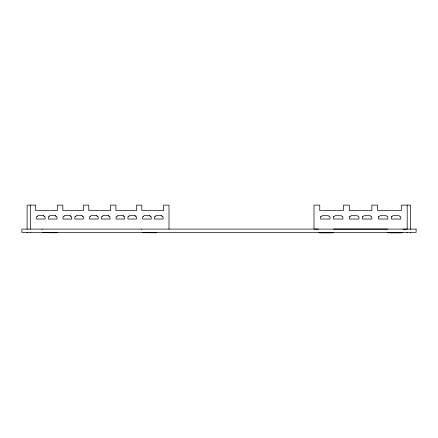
<?xml version="1.0" encoding="UTF-8"?>
<svg xmlns="http://www.w3.org/2000/svg" width="438" height="438" viewBox="0 0 438 438"><rect width="100%" height="100%" fill="white"/><g stroke="black" fill="none" stroke-linecap="round" stroke-linejoin="round"><path stroke-width="0.66" d="M333.46 232.293L332.152 232.879L319.718 232.874L318.869 232.479M37.537 216.23L36.902 216.624A1.966 1.966 0 0 1 36.518 216.695L36.458 219.038L45.114 219.038L45.054 216.695A1.966 1.966 0 0 1 44.671 216.624L44.035 216.23M49.374 216.23L48.733 216.624A1.966 1.966 0 0 1 48.355 216.695L48.295 219.038L56.945 219.038L56.885 216.695A1.966 1.966 0 0 1 56.507 216.624L55.867 216.23M64.074 216.23L63.433 216.624A1.966 1.966 0 0 1 63.056 216.695L62.995 219.038L71.646 219.038L71.591 216.695A1.966 1.966 0 0 1 71.208 216.624L70.567 216.23A2.108 2.108 0 0 1 70.217 215.688L64.474 215.589A2.075 2.075 0 0 1 64.074 216.23M75.905 216.23L75.27 216.624A1.966 1.966 0 0 1 74.887 216.695L74.832 219.038L83.483 219.038L83.423 216.695A1.966 1.966 0 0 1 83.045 216.624L82.404 216.23M90.611 216.23L89.971 216.624A1.966 1.966 0 0 1 89.593 216.695L89.533 219.038L98.183 219.038L98.123 216.695A1.966 1.966 0 0 1 97.745 216.624L97.105 216.23M102.443 216.23L101.808 216.624A1.966 1.966 0 0 1 101.424 216.695L101.364 219.038L110.02 219.038L109.96 216.695A1.966 1.966 0 0 1 109.577 216.624L108.942 216.23M117.143 216.23L116.508 216.624A1.966 1.966 0 0 1 116.125 216.695L116.065 219.038L124.721 219.038L124.715 216.701A1.966 1.966 0 0 1 124.282 216.624L123.642 216.23M128.98 216.23L128.339 216.624A1.966 1.966 0 0 1 127.962 216.695L127.901 219.038L136.552 219.038L136.492 216.695A1.966 1.966 0 0 1 136.114 216.624L135.473 216.23M143.68 216.23L143.04 216.624A1.966 1.966 0 0 1 142.662 216.695L142.602 219.038L151.252 219.038L151.198 216.695A1.966 1.966 0 0 1 150.814 216.624L150.179 216.23A2.108 2.108 0 0 1 149.823 215.688L144.08 215.589A2.075 2.075 0 0 1 143.68 216.23M155.517 216.23L154.877 216.624A1.966 1.966 0 0 1 154.494 216.695L154.439 219.038L163.089 219.038L163.029 216.695A1.966 1.966 0 0 1 162.651 216.624L162.011 216.23M57.312 232.403L56.398 232.797L42.957 232.666A1.298 1.298 0 0 1 42.508 232.337M156.935 232.403L156.016 232.797L142.58 232.666A1.298 1.298 0 0 1 142.126 232.337M402.549 232.436L401.531 232.868L389.108 232.868L387.745 232.37M402.955 229.184L407.192 229.184L407.192 205.121M155.512 216.23A2.075 2.075 0 0 0 155.912 215.589L161.655 215.688M128.98 216.23A2.075 2.075 0 0 0 129.38 215.589L135.118 215.688M117.143 216.23A2.075 2.075 0 0 0 117.543 215.589L123.286 215.688M102.443 216.23A2.075 2.075 0 0 0 102.842 215.589L108.586 215.688M90.606 216.23A2.075 2.075 0 0 0 91.005 215.589L96.749 215.688M75.905 216.23A2.075 2.075 0 0 0 76.305 215.589L82.048 215.688M49.374 216.23A2.075 2.075 0 0 0 49.768 215.589L55.511 215.688M37.537 216.23A2.075 2.075 0 0 0 37.936 215.589L43.68 215.688M410.51 229.392L410.51 205.121L401.323 205.121L401.323 210.585L377.6 210.585L377.6 205.121L371.851 205.121L371.851 210.607L349.349 210.607L349.349 205.121L343.474 205.121L343.474 210.585L319.751 210.585L319.751 205.121L314.002 205.121L314.002 229.09L318.267 229.079L318.267 229.359M410.51 232.337L410.51 232.797M407.192 232.337L407.192 232.797M387.373 229.392L387.373 229.09L333.844 229.079L333.844 229.386M168.986 229.09L168.986 205.121L163.604 205.121L163.604 210.585L141.835 210.585L141.835 205.121L136.563 205.121L136.563 210.607L115.917 210.607L115.917 205.121L110.529 205.121L110.529 210.585L88.761 210.585L88.761 205.121L83.488 205.121L83.488 210.607L62.842 210.607L62.842 205.121L57.46 205.121L57.46 210.585L35.692 210.585L35.692 205.121L27.107 205.121L27.107 229.392M141.742 229.09L141.742 229.392M42.119 229.09L42.119 229.392M30.419 205.121L30.419 229.09M30.419 232.337L30.419 232.797M27.107 232.337L27.107 232.797M44.035 216.23A2.075 2.075 0 0 1 43.636 215.589M55.867 216.23A2.075 2.075 0 0 1 55.473 215.589M70.573 216.23A2.075 2.075 0 0 1 70.173 215.589M82.404 216.23A2.075 2.075 0 0 1 82.005 215.589M97.105 216.23A2.075 2.075 0 0 1 96.705 215.589M108.942 216.23A2.075 2.075 0 0 1 108.542 215.589M123.642 216.23A2.075 2.075 0 0 1 123.242 215.589M135.479 216.23A2.075 2.075 0 0 1 135.079 215.589M150.179 216.23A2.075 2.075 0 0 1 149.78 215.589M162.011 216.23A2.075 2.075 0 0 1 161.611 215.589M320.589 216.701L320.589 219.038L330.017 219.038L329.956 216.695A2.316 2.316 0 0 1 329.54 216.624L328.845 216.23A2.097 2.097 0 0 1 328.456 215.688L322.149 215.688A2.097 2.097 0 0 1 321.76 216.23L321.065 216.624A2.316 2.316 0 0 1 320.654 216.695L320.589 216.701M333.488 216.701L333.488 219.038L342.916 219.038L342.855 216.695A2.316 2.316 0 0 1 342.439 216.624L341.744 216.23A2.097 2.097 0 0 1 341.355 215.688L335.048 215.688A2.097 2.097 0 0 1 334.659 216.23L333.964 216.624A2.316 2.316 0 0 1 333.553 216.695L333.488 216.701M349.513 216.701L349.513 219.038L358.941 219.038L358.875 216.695A2.316 2.316 0 0 1 358.465 216.624L357.769 216.23A2.097 2.097 0 0 1 357.381 215.688L351.073 215.688A2.097 2.097 0 0 1 350.685 216.23L349.989 216.624A2.316 2.316 0 0 1 349.573 216.695L349.513 216.701M362.412 216.701L362.412 219.038L371.84 219.038L371.774 216.695A2.316 2.316 0 0 1 371.364 216.624L370.668 216.23A2.097 2.097 0 0 1 370.28 215.688L363.973 215.688A2.097 2.097 0 0 1 363.584 216.23L362.888 216.624A2.316 2.316 0 0 1 362.472 216.695L362.472 216.695M378.437 216.701L378.437 219.038L387.865 219.038L387.865 216.701A2.316 2.316 0 0 1 387.389 216.624L386.688 216.23A2.097 2.097 0 0 1 386.305 215.688L379.998 215.688A2.097 2.097 0 0 1 379.609 216.23L378.914 216.624A2.316 2.316 0 0 1 378.498 216.695L378.437 216.701M391.337 216.701L391.337 219.038L400.765 219.038L400.699 216.695A2.316 2.316 0 0 1 400.288 216.624L399.587 216.23A2.097 2.097 0 0 1 399.204 215.688L392.897 215.688A2.097 2.097 0 0 1 392.508 216.23L391.813 216.624A2.316 2.316 0 0 1 391.397 216.695L391.337 216.701M416.1 229.09L21.9 229.09L21.9 232.403L416.1 232.403L416.1 229.09"/></g></svg>
